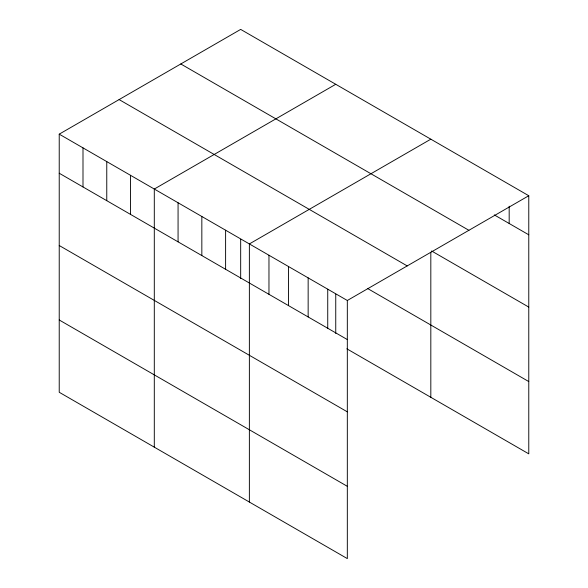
<?xml version="1.0" encoding="UTF-8"?>
<svg xmlns="http://www.w3.org/2000/svg" width="588" height="588" viewBox="0 0 588 588"><rect width="100%" height="100%" fill="white"/><g stroke="black" fill="none" stroke-linecap="round" stroke-linejoin="round"><path stroke-width="0.88" d="M59.226 134.152L347.324 300.49L347.324 558.6L59.226 392.27L59.226 134.152L240.676 29.4L528.774 195.731L528.774 453.848L346.839 348.809M335.748 84.29L154.299 189.042L154.299 447.159M430.82 139.18L249.371 243.932L249.371 502.049M347.324 300.49L528.774 195.731M494.287 214.899L528.774 234.803M180.795 63.967L468.893 230.298M431.599 250.988L528.774 307.09M119.107 99.585L407.205 265.916M367.434 288.414L528.774 381.561M59.226 173.232L347.324 339.563M59.226 245.512L347.324 411.843M59.226 319.982L347.324 486.32M509.179 206.226L509.179 223.491M430.82 252.311L430.82 397.29M335.748 294.213L335.748 333.477M327.736 289.178L327.736 328.251M308.149 277.867L308.149 316.939M288.554 266.555L288.554 305.628M268.966 255.243L268.966 294.316M240.676 239.323L240.676 278.587M225.608 230.209L225.608 269.282M201.838 216.487L201.838 255.559M178.068 202.764L178.068 241.837M130.536 175.32L130.536 214.399M106.766 161.597L106.766 200.677M82.996 147.875L82.996 186.955"/></g></svg>
